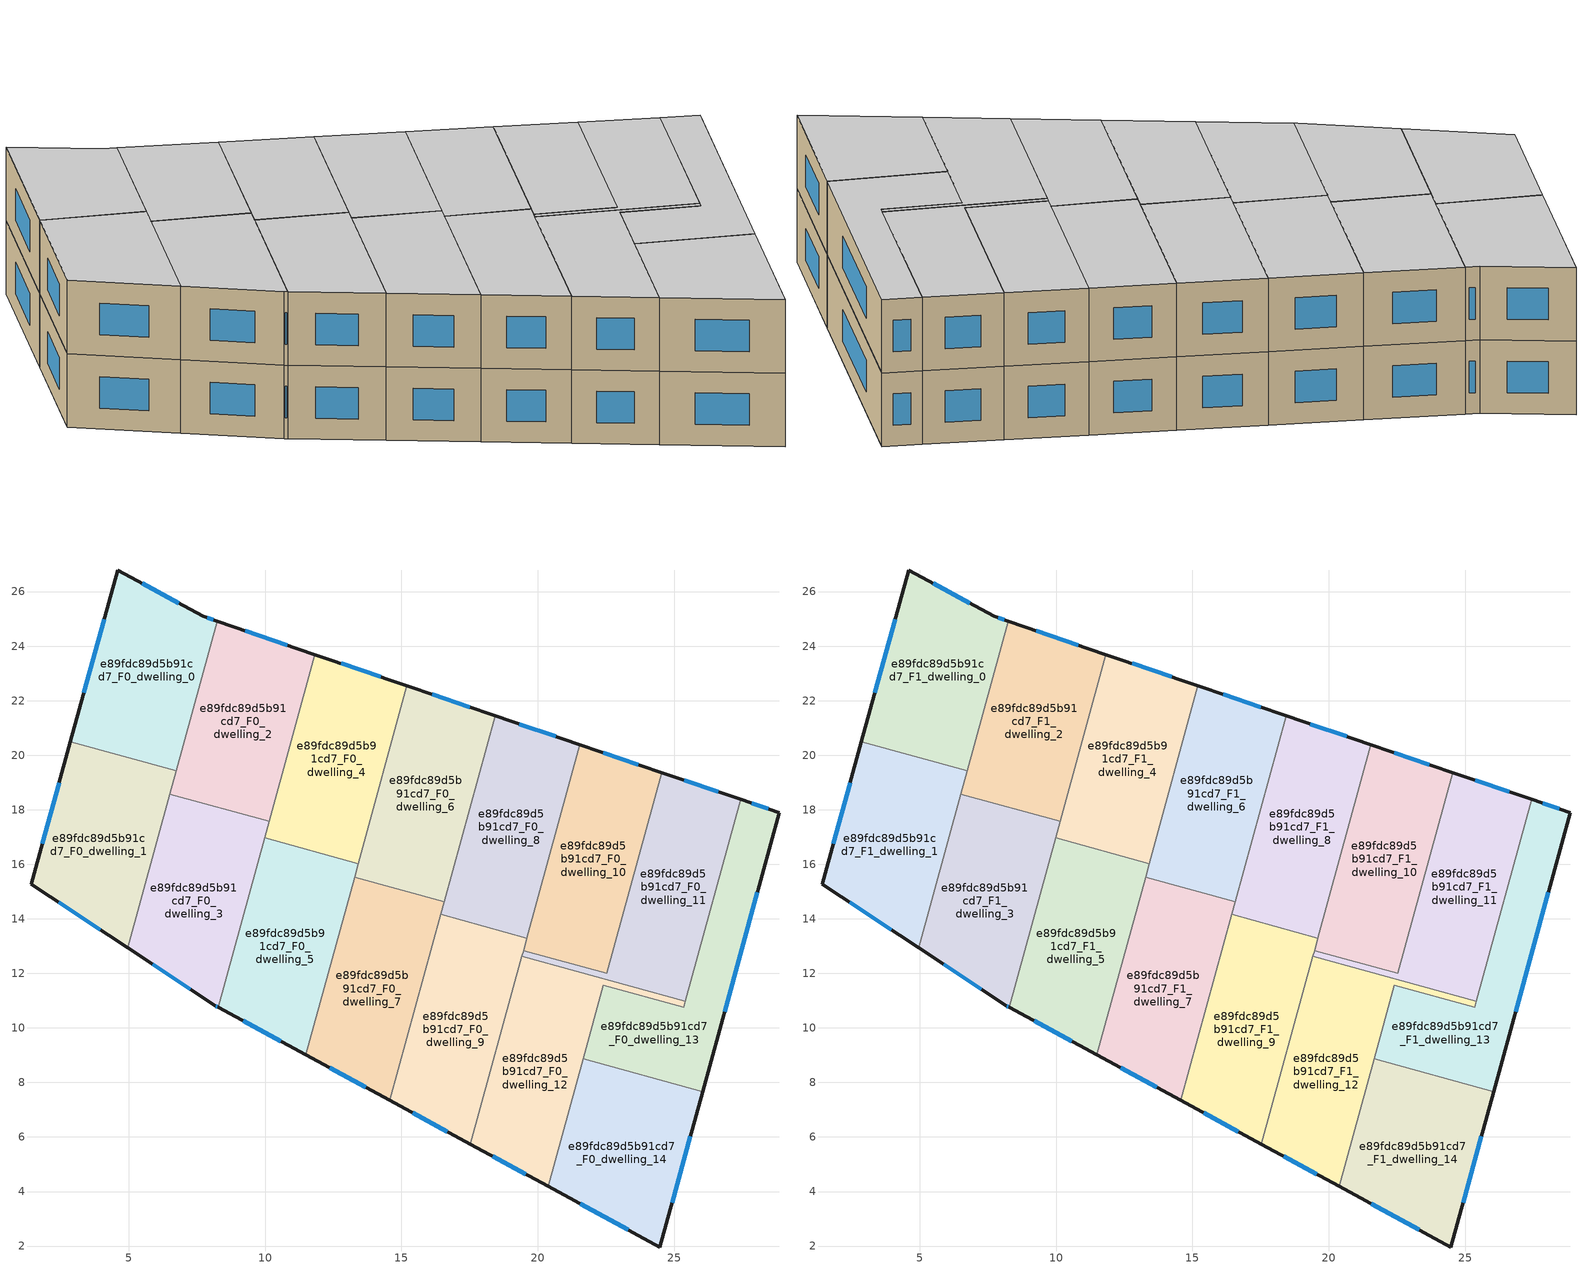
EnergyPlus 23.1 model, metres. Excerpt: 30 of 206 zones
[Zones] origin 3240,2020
e89fdc89d5b91cd7_F0_dwelling_0
 floor ground (EU_floor_Construction): 7.73,25.09 8.25,24.91 6.74,19.42 2.86,20.49 4.59,26.79 z0
 wall outside (EU_wall_Construction): 8.25,24.91 7.73,25.09 4.59,26.79 2.86,20.49 z0:3
 wall to e89fdc89d5b91cd7_F0_dwelling_1 (EU_wall_Construction): 2.86,20.49 6.74,19.42 z0:3
 wall to e89fdc89d5b91cd7_F0_dwelling_2 (EU_wall_Construction): 6.74,19.42 8.25,24.91 z0:3
 window (EU_Window_Construction): 4.1,24.99 3.36,22.29 / 6.84,25.57 5.49,26.3 / 8.1,24.96 7.88,25.04 z0.86:2.14
e89fdc89d5b91cd7_F0_dwelling_1
 floor ground (EU_floor_Construction): 6.74,19.42 4.96,12.93 1.43,15.27 2.86,20.49 z0
 wall outside (EU_wall_Construction): 2.86,20.49 1.43,15.27 4.96,12.93 z0:3
 wall to e89fdc89d5b91cd7_F0_dwelling_3 (EU_wall_Construction): 4.96,12.93 6.51,18.57 z0:3
 wall to e89fdc89d5b91cd7_F0_dwelling_2 (EU_wall_Construction): 6.51,18.57 6.74,19.42 z0:3
 window (EU_Window_Construction): 2.45,19 1.84,16.76 / 2.44,14.6 3.95,13.6 z0.86:2.14
e89fdc89d5b91cd7_F0_dwelling_10
 floor ground (EU_floor_Construction): 24.54,19.36 22.53,12 19.48,12.83 21.55,20.38 z0
 wall outside (EU_wall_Construction): 24.54,19.36 21.55,20.38 z0:3
 wall to e89fdc89d5b91cd7_F0_dwelling_11 (EU_wall_Construction): 19.48,12.83 22.53,12 24.54,19.36 z0:3
 wall to e89fdc89d5b91cd7_F0_dwelling_8 (EU_wall_Construction): 21.55,20.38 19.6,13.29 z0:3
 wall to e89fdc89d5b91cd7_F0_dwelling_9 (EU_wall_Construction): 19.6,13.29 19.48,12.84 z0:3
 window (EU_Window_Construction): 23.69,19.66 22.4,20.09 z0.86:2.14
e89fdc89d5b91cd7_F0_dwelling_11
 floor ground (EU_floor_Construction): 27.44,18.38 25.41,10.98 19.42,12.62 19.48,12.83 22.53,12 24.54,19.36 z0
 wall outside (EU_wall_Construction): 27.44,18.38 24.54,19.36 z0:3
 wall to e89fdc89d5b91cd7_F0_dwelling_13 (EU_wall_Construction): 25.41,10.98 27.44,18.38 z0:3
 wall to e89fdc89d5b91cd7_F0_dwelling_12 (EU_wall_Construction): 19.42,12.62 25.41,10.98 z0:3
 wall to e89fdc89d5b91cd7_F0_dwelling_9 (EU_wall_Construction): 19.48,12.83 19.42,12.62 z0:3
 window (EU_Window_Construction): 26.61,18.66 25.37,19.08 z0.86:2.14
e89fdc89d5b91cd7_F0_dwelling_12
 floor ground (EU_floor_Construction): 25.41,10.98 25.35,10.75 22.41,11.56 20.38,4.19 17.53,5.73 19.42,12.62 z0
 wall outside (EU_wall_Construction): 17.53,5.73 20.38,4.19 z0:3
 wall to e89fdc89d5b91cd7_F0_dwelling_13 (EU_wall_Construction): 21.67,8.86 22.41,11.56 25.35,10.75 25.41,10.98 z0:3
 wall to e89fdc89d5b91cd7_F0_dwelling_14 (EU_wall_Construction): 20.38,4.19 21.67,8.86 z0:3
 wall to e89fdc89d5b91cd7_F0_dwelling_9 (EU_wall_Construction): 19.42,12.62 17.53,5.73 z0:3
 window (EU_Window_Construction): 18.35,5.29 19.57,4.63 z0.86:2.14
e89fdc89d5b91cd7_F0_dwelling_13
 floor ground (EU_floor_Construction): 28.86,17.89 26.05,7.66 21.67,8.86 22.41,11.56 25.35,10.75 25.41,10.98 27.44,18.38 z0
 wall outside (EU_wall_Construction): 26.05,7.66 28.86,17.89 27.44,18.38 z0:3
 wall to e89fdc89d5b91cd7_F0_dwelling_14 (EU_wall_Construction): 21.67,8.86 26.05,7.66 z0:3
 window (EU_Window_Construction): 28.45,18.03 27.85,18.24 / 26.85,10.59 28.06,14.97 z0.86:2.14
e89fdc89d5b91cd7_F0_dwelling_14
 floor ground (EU_floor_Construction): 26.05,7.66 24.48,1.96 20.38,4.19 21.67,8.86 z0
 wall outside (EU_wall_Construction): 20.38,4.19 24.48,1.96 26.05,7.66 z0:3
 window (EU_Window_Construction): 24.93,3.59 25.6,6.03 / 21.55,3.55 23.31,2.6 z0.86:2.14
e89fdc89d5b91cd7_F0_dwelling_2
 floor ground (EU_floor_Construction): 11.83,23.69 10.15,17.57 6.51,18.57 8.25,24.91 z0
 wall outside (EU_wall_Construction): 11.83,23.69 8.25,24.91 z0:3
 wall to e89fdc89d5b91cd7_F0_dwelling_3 (EU_wall_Construction): 6.51,18.57 10.15,17.57 z0:3
 wall to e89fdc89d5b91cd7_F0_dwelling_4 (EU_wall_Construction): 10.15,17.57 11.83,23.69 z0:3
 window (EU_Window_Construction): 10.81,24.04 9.27,24.56 z0.86:2.14
e89fdc89d5b91cd7_F0_dwelling_3
 floor ground (EU_floor_Construction): 10.15,17.57 8.28,10.75 8.17,10.81 4.96,12.93 6.51,18.57 z0
 wall outside (EU_wall_Construction): 4.96,12.93 8.17,10.81 8.28,10.75 z0:3
 wall to e89fdc89d5b91cd7_F0_dwelling_5 (EU_wall_Construction): 8.28,10.75 9.99,16.97 z0:3
 wall to e89fdc89d5b91cd7_F0_dwelling_4 (EU_wall_Construction): 9.99,16.97 10.15,17.57 z0:3
 window (EU_Window_Construction): 8.2,10.8 8.25,10.77 / 5.88,12.33 7.25,11.42 z0.86:2.14
e89fdc89d5b91cd7_F0_dwelling_4
 floor ground (EU_floor_Construction): 15.21,22.54 13.42,16.03 9.99,16.97 11.83,23.69 z0
 wall outside (EU_wall_Construction): 15.21,22.54 11.83,23.69 z0:3
 wall to e89fdc89d5b91cd7_F0_dwelling_5 (EU_wall_Construction): 9.99,16.97 13.42,16.03 z0:3
 wall to e89fdc89d5b91cd7_F0_dwelling_6 (EU_wall_Construction): 13.42,16.03 15.21,22.54 z0:3
 window (EU_Window_Construction): 14.24,22.87 12.8,23.36 z0.86:2.14
e89fdc89d5b91cd7_F0_dwelling_5
 floor ground (EU_floor_Construction): 13.42,16.03 11.49,9.01 8.28,10.75 9.99,16.97 z0
 wall outside (EU_wall_Construction): 8.28,10.75 11.49,9.01 z0:3
 wall to e89fdc89d5b91cd7_F0_dwelling_7 (EU_wall_Construction): 11.49,9.01 13.28,15.53 z0:3
 wall to e89fdc89d5b91cd7_F0_dwelling_6 (EU_wall_Construction): 13.28,15.53 13.42,16.03 z0:3
 window (EU_Window_Construction): 9.2,10.25 10.58,9.51 z0.86:2.14
e89fdc89d5b91cd7_F0_dwelling_6
 floor ground (EU_floor_Construction): 18.44,21.44 16.57,14.63 13.28,15.53 15.21,22.54 z0
 wall outside (EU_wall_Construction): 18.44,21.44 15.21,22.54 z0:3
 wall to e89fdc89d5b91cd7_F0_dwelling_7 (EU_wall_Construction): 13.28,15.53 16.57,14.63 z0:3
 wall to e89fdc89d5b91cd7_F0_dwelling_8 (EU_wall_Construction): 16.57,14.63 18.44,21.44 z0:3
 window (EU_Window_Construction): 17.52,21.76 16.13,22.23 z0.86:2.14
e89fdc89d5b91cd7_F0_dwelling_7
 floor ground (EU_floor_Construction): 16.57,14.63 14.57,7.34 11.49,9.01 13.28,15.53 z0
 wall outside (EU_wall_Construction): 11.49,9.01 14.57,7.34 z0:3
 wall to e89fdc89d5b91cd7_F0_dwelling_9 (EU_wall_Construction): 14.57,7.34 16.44,14.16 z0:3
 wall to e89fdc89d5b91cd7_F0_dwelling_8 (EU_wall_Construction): 16.44,14.16 16.57,14.63 z0:3
 window (EU_Window_Construction): 12.37,8.53 13.69,7.82 z0.86:2.14
e89fdc89d5b91cd7_F0_dwelling_8
 floor ground (EU_floor_Construction): 21.55,20.38 19.6,13.29 16.44,14.16 18.44,21.44 z0
 wall outside (EU_wall_Construction): 21.55,20.38 18.44,21.44 z0:3
 wall to e89fdc89d5b91cd7_F0_dwelling_9 (EU_wall_Construction): 16.44,14.16 19.6,13.29 z0:3
 window (EU_Window_Construction): 20.66,20.69 19.33,21.14 z0.86:2.14
e89fdc89d5b91cd7_F0_dwelling_9
 floor ground (EU_floor_Construction): 19.6,13.29 17.53,5.73 14.57,7.34 16.44,14.16 z0
 wall outside (EU_wall_Construction): 14.57,7.34 17.53,5.73 z0:3
 window (EU_Window_Construction): 15.42,6.88 16.69,6.19 z0.86:2.14
e89fdc89d5b91cd7_F1_dwelling_0
 floor to e89fdc89d5b91cd7_F0_dwelling_0 (EU_floor_Construction): 7.73,25.09 8.25,24.91 6.74,19.42 2.86,20.49 4.59,26.79 z3
 wall outside (EU_wall_Construction): 8.25,24.91 7.73,25.09 4.59,26.79 2.86,20.49 z3:6
 wall to e89fdc89d5b91cd7_F1_dwelling_1 (EU_wall_Construction): 2.86,20.49 6.74,19.42 z3:6
 wall to e89fdc89d5b91cd7_F1_dwelling_2 (EU_wall_Construction): 6.74,19.42 8.25,24.91 z3:6
 window (EU_Window_Construction): 4.1,24.99 3.36,22.29 / 6.84,25.57 5.49,26.3 / 8.1,24.96 7.88,25.04 z3.86:5.14
 ceiling to e89fdc89d5b91cd7_F2_dwelling_0 (EU_floor_Construction): 6.74,19.42 8.25,24.91 7.73,25.09 4.59,26.79 2.86,20.49 z6
e89fdc89d5b91cd7_F1_dwelling_1
 floor to e89fdc89d5b91cd7_F0_dwelling_1 (EU_floor_Construction): 6.74,19.42 4.96,12.93 1.43,15.27 2.86,20.49 z3
 wall outside (EU_wall_Construction): 2.86,20.49 1.43,15.27 4.96,12.93 z3:6
 wall to e89fdc89d5b91cd7_F1_dwelling_3 (EU_wall_Construction): 4.96,12.93 6.51,18.57 z3:6
 wall to e89fdc89d5b91cd7_F1_dwelling_2 (EU_wall_Construction): 6.51,18.57 6.74,19.42 z3:6
 window (EU_Window_Construction): 2.45,19 1.84,16.76 / 2.44,14.6 3.95,13.6 z3.86:5.14
 ceiling to e89fdc89d5b91cd7_F2_dwelling_1 (EU_floor_Construction): 4.96,12.93 6.74,19.42 2.86,20.49 1.43,15.27 z6
e89fdc89d5b91cd7_F1_dwelling_10
 floor to e89fdc89d5b91cd7_F0_dwelling_10 (EU_floor_Construction): 24.54,19.36 22.53,12 19.48,12.83 21.55,20.38 z3
 wall outside (EU_wall_Construction): 24.54,19.36 21.55,20.38 z3:6
 wall to e89fdc89d5b91cd7_F1_dwelling_11 (EU_wall_Construction): 19.48,12.83 22.53,12 24.54,19.36 z3:6
 wall to e89fdc89d5b91cd7_F1_dwelling_8 (EU_wall_Construction): 21.55,20.38 19.6,13.29 z3:6
 wall to e89fdc89d5b91cd7_F1_dwelling_9 (EU_wall_Construction): 19.6,13.29 19.48,12.84 z3:6
 window (EU_Window_Construction): 23.69,19.66 22.4,20.09 z3.86:5.14
 ceiling to e89fdc89d5b91cd7_F2_dwelling_10 (EU_floor_Construction): 22.53,12 24.54,19.36 21.55,20.38 19.48,12.83 z6
e89fdc89d5b91cd7_F1_dwelling_11
 floor to e89fdc89d5b91cd7_F0_dwelling_11 (EU_floor_Construction): 27.44,18.38 25.41,10.98 19.42,12.62 19.48,12.83 22.53,12 24.54,19.36 z3
 wall outside (EU_wall_Construction): 27.44,18.38 24.54,19.36 z3:6
 wall to e89fdc89d5b91cd7_F1_dwelling_13 (EU_wall_Construction): 25.41,10.98 27.44,18.38 z3:6
 wall to e89fdc89d5b91cd7_F1_dwelling_12 (EU_wall_Construction): 19.42,12.62 25.41,10.98 z3:6
 wall to e89fdc89d5b91cd7_F1_dwelling_9 (EU_wall_Construction): 19.48,12.83 19.42,12.62 z3:6
 window (EU_Window_Construction): 26.61,18.66 25.37,19.08 z3.86:5.14
 ceiling to e89fdc89d5b91cd7_F2_dwelling_11 (EU_floor_Construction): 25.41,10.98 27.44,18.38 24.54,19.36 22.53,12 19.48,12.83 19.42,12.62 z6
e89fdc89d5b91cd7_F1_dwelling_12
 floor to e89fdc89d5b91cd7_F0_dwelling_12 (EU_floor_Construction): 25.41,10.98 25.35,10.75 22.41,11.56 20.38,4.19 17.53,5.73 19.42,12.62 z3
 wall outside (EU_wall_Construction): 17.53,5.73 20.38,4.19 z3:6
 wall to e89fdc89d5b91cd7_F1_dwelling_13 (EU_wall_Construction): 21.67,8.86 22.41,11.56 25.35,10.75 25.41,10.98 z3:6
 wall to e89fdc89d5b91cd7_F1_dwelling_14 (EU_wall_Construction): 20.38,4.19 21.67,8.86 z3:6
 wall to e89fdc89d5b91cd7_F1_dwelling_9 (EU_wall_Construction): 19.42,12.62 17.53,5.73 z3:6
 window (EU_Window_Construction): 18.35,5.29 19.57,4.63 z3.86:5.14
 ceiling to e89fdc89d5b91cd7_F2_dwelling_12 (EU_floor_Construction): 20.38,4.19 22.41,11.56 25.35,10.75 25.41,10.98 19.42,12.62 17.53,5.73 z6
e89fdc89d5b91cd7_F1_dwelling_13
 floor to e89fdc89d5b91cd7_F0_dwelling_13 (EU_floor_Construction): 28.86,17.89 26.05,7.66 21.67,8.86 22.41,11.56 25.35,10.75 25.41,10.98 27.44,18.38 z3
 wall outside (EU_wall_Construction): 26.05,7.66 28.86,17.89 27.44,18.38 z3:6
 wall to e89fdc89d5b91cd7_F1_dwelling_14 (EU_wall_Construction): 21.67,8.86 26.05,7.66 z3:6
 window (EU_Window_Construction): 28.45,18.03 27.85,18.24 / 26.85,10.59 28.06,14.97 z3.86:5.14
 ceiling to e89fdc89d5b91cd7_F2_dwelling_13 (EU_floor_Construction): 26.05,7.66 28.86,17.89 27.44,18.38 25.41,10.98 25.35,10.75 22.41,11.56 21.67,8.86 z6
e89fdc89d5b91cd7_F1_dwelling_14
 floor to e89fdc89d5b91cd7_F0_dwelling_14 (EU_floor_Construction): 26.05,7.66 24.48,1.96 20.38,4.19 21.67,8.86 z3
 wall outside (EU_wall_Construction): 20.38,4.19 24.48,1.96 26.05,7.66 z3:6
 window (EU_Window_Construction): 24.93,3.59 25.6,6.03 / 21.55,3.55 23.31,2.6 z3.86:5.14
 ceiling to e89fdc89d5b91cd7_F2_dwelling_14 (EU_floor_Construction): 24.48,1.96 26.05,7.66 21.67,8.86 20.38,4.19 z6
e89fdc89d5b91cd7_F1_dwelling_2
 floor to e89fdc89d5b91cd7_F0_dwelling_2 (EU_floor_Construction): 11.83,23.69 10.15,17.57 6.51,18.57 8.25,24.91 z3
 wall outside (EU_wall_Construction): 11.83,23.69 8.25,24.91 z3:6
 wall to e89fdc89d5b91cd7_F1_dwelling_3 (EU_wall_Construction): 6.51,18.57 10.15,17.57 z3:6
 wall to e89fdc89d5b91cd7_F1_dwelling_4 (EU_wall_Construction): 10.15,17.57 11.83,23.69 z3:6
 window (EU_Window_Construction): 10.81,24.04 9.27,24.56 z3.86:5.14
 ceiling to e89fdc89d5b91cd7_F2_dwelling_2 (EU_floor_Construction): 10.15,17.57 11.83,23.69 8.25,24.91 6.51,18.57 z6
e89fdc89d5b91cd7_F1_dwelling_3
 floor to e89fdc89d5b91cd7_F0_dwelling_3 (EU_floor_Construction): 10.15,17.57 8.28,10.75 8.17,10.81 4.96,12.93 6.51,18.57 z3
 wall outside (EU_wall_Construction): 4.96,12.93 8.17,10.81 8.28,10.75 z3:6
 wall to e89fdc89d5b91cd7_F1_dwelling_5 (EU_wall_Construction): 8.28,10.75 9.99,16.97 z3:6
 wall to e89fdc89d5b91cd7_F1_dwelling_4 (EU_wall_Construction): 9.99,16.97 10.15,17.57 z3:6
 window (EU_Window_Construction): 8.2,10.8 8.25,10.77 / 5.88,12.33 7.25,11.42 z3.86:5.14
 ceiling to e89fdc89d5b91cd7_F2_dwelling_3 (EU_floor_Construction): 8.28,10.75 10.15,17.57 6.51,18.57 4.96,12.93 8.17,10.81 z6
e89fdc89d5b91cd7_F1_dwelling_4
 floor to e89fdc89d5b91cd7_F0_dwelling_4 (EU_floor_Construction): 15.21,22.54 13.42,16.03 9.99,16.97 11.83,23.69 z3
 wall outside (EU_wall_Construction): 15.21,22.54 11.83,23.69 z3:6
 wall to e89fdc89d5b91cd7_F1_dwelling_5 (EU_wall_Construction): 9.99,16.97 13.42,16.03 z3:6
 wall to e89fdc89d5b91cd7_F1_dwelling_6 (EU_wall_Construction): 13.42,16.03 15.21,22.54 z3:6
 window (EU_Window_Construction): 14.24,22.87 12.8,23.36 z3.86:5.14
 ceiling to e89fdc89d5b91cd7_F2_dwelling_4 (EU_floor_Construction): 13.42,16.03 15.21,22.54 11.83,23.69 9.99,16.97 z6
e89fdc89d5b91cd7_F1_dwelling_5
 floor to e89fdc89d5b91cd7_F0_dwelling_5 (EU_floor_Construction): 13.42,16.03 11.49,9.01 8.28,10.75 9.99,16.97 z3
 wall outside (EU_wall_Construction): 8.28,10.75 11.49,9.01 z3:6
 wall to e89fdc89d5b91cd7_F1_dwelling_7 (EU_wall_Construction): 11.49,9.01 13.28,15.53 z3:6
 wall to e89fdc89d5b91cd7_F1_dwelling_6 (EU_wall_Construction): 13.28,15.53 13.42,16.03 z3:6
 window (EU_Window_Construction): 9.2,10.25 10.58,9.51 z3.86:5.14
 ceiling to e89fdc89d5b91cd7_F2_dwelling_5 (EU_floor_Construction): 11.49,9.01 13.42,16.03 9.99,16.97 8.28,10.75 z6
e89fdc89d5b91cd7_F1_dwelling_6
 floor to e89fdc89d5b91cd7_F0_dwelling_6 (EU_floor_Construction): 18.44,21.44 16.57,14.63 13.28,15.53 15.21,22.54 z3
 wall outside (EU_wall_Construction): 18.44,21.44 15.21,22.54 z3:6
 wall to e89fdc89d5b91cd7_F1_dwelling_7 (EU_wall_Construction): 13.28,15.53 16.57,14.63 z3:6
 wall to e89fdc89d5b91cd7_F1_dwelling_8 (EU_wall_Construction): 16.57,14.63 18.44,21.44 z3:6
 window (EU_Window_Construction): 17.52,21.76 16.13,22.23 z3.86:5.14
 ceiling to e89fdc89d5b91cd7_F2_dwelling_6 (EU_floor_Construction): 16.57,14.63 18.44,21.44 15.21,22.54 13.28,15.53 z6
e89fdc89d5b91cd7_F1_dwelling_7
 floor to e89fdc89d5b91cd7_F0_dwelling_7 (EU_floor_Construction): 16.57,14.63 14.57,7.34 11.49,9.01 13.28,15.53 z3
 wall outside (EU_wall_Construction): 11.49,9.01 14.57,7.34 z3:6
 wall to e89fdc89d5b91cd7_F1_dwelling_9 (EU_wall_Construction): 14.57,7.34 16.44,14.16 z3:6
 wall to e89fdc89d5b91cd7_F1_dwelling_8 (EU_wall_Construction): 16.44,14.16 16.57,14.63 z3:6
 window (EU_Window_Construction): 12.37,8.53 13.69,7.82 z3.86:5.14
 ceiling to e89fdc89d5b91cd7_F2_dwelling_7 (EU_floor_Construction): 14.57,7.34 16.57,14.63 13.28,15.53 11.49,9.01 z6
e89fdc89d5b91cd7_F1_dwelling_8
 floor to e89fdc89d5b91cd7_F0_dwelling_8 (EU_floor_Construction): 21.55,20.38 19.6,13.29 16.44,14.16 18.44,21.44 z3
 wall outside (EU_wall_Construction): 21.55,20.38 18.44,21.44 z3:6
 wall to e89fdc89d5b91cd7_F1_dwelling_9 (EU_wall_Construction): 16.44,14.16 19.6,13.29 z3:6
 window (EU_Window_Construction): 20.66,20.69 19.33,21.14 z3.86:5.14
 ceiling to e89fdc89d5b91cd7_F2_dwelling_8 (EU_floor_Construction): 19.6,13.29 21.55,20.38 18.44,21.44 16.44,14.16 z6
e89fdc89d5b91cd7_F1_dwelling_9
 floor to e89fdc89d5b91cd7_F0_dwelling_9 (EU_floor_Construction): 19.6,13.29 17.53,5.73 14.57,7.34 16.44,14.16 z3
 wall outside (EU_wall_Construction): 14.57,7.34 17.53,5.73 z3:6
 window (EU_Window_Construction): 15.42,6.88 16.69,6.19 z3.86:5.14
 ceiling to e89fdc89d5b91cd7_F2_dwelling_9 (EU_floor_Construction): 17.53,5.73 19.6,13.29 16.44,14.16 14.57,7.34 z6
[Building]
EU S2 Campaign: North Axis=0; Terrain=City; Solar Distribution=FullExterior
[Site:Location]
Helsinki-Vantaa.AP: Latitude=60.317; Longitude=24.963; Time Zone=2; Elevation=54.6
[SizingPeriod:WeatherFileDays]
AnnualSizingPeriod: Begin Month=1; Begin Day of Month=1; End Month=12; End Day of Month=31; Day of Week for Start Day=Monday; Use Weather File Daylight Saving Period=No; Use Weather File Rain and Snow Indicators=No
[MATERIAL]
EU_InternalMass_Material: Roughness=MediumRough; Thickness=0.1; Conductivity=1; Density=1800; Specific Heat=900; Thermal Absorptance=0.9; Solar Absorptance=0.7; Visible Absorptance=0.7
[MATERIAL:NOMASS] Roughness=MediumRough; Thermal Absorptance=0.9; Solar Absorptance=0.7; Visible Absorptance=0.7
Name | Thermal Resistance
EU_wall_NoMass | 5.91765
EU_floor_NoMass | 6.2875
[WINDOWMATERIAL:SIMPLEGLAZINGSYSTEM]
EU_Window_SimpleGlazing: UFactor=0.994035; Solar Heat Gain Coefficient=0.7; Visible Transmittance=0.7
[CONSTRUCTION]
EU_wall_Construction: EU_wall_NoMass
EU_floor_Construction: EU_floor_NoMass
EU_Window_Construction: EU_Window_SimpleGlazing
EU_InternalMass_Construction: EU_InternalMass_Material
[ZONE] Type=1; Multiplier=1; Ceiling Height=autocalculate; Floor Area=autocalculate; Part of Total Floor Area=Yes
Name | Volume
e89fdc89d5b91cd7_F0_dwelling_0; e89fdc89d5b91cd7_F1_dwelling_0; e89fdc89d5b91cd7_F0_dwelling_4; e89fdc89d5b91cd7_F1_dwelling_4 | 73.2905
e89fdc89d5b91cd7_F0_dwelling_1; e89fdc89d5b91cd7_F1_dwelling_1 | 73.2869
e89fdc89d5b91cd7_F0_dwelling_10; e89fdc89d5b91cd7_F1_dwelling_10 | 73.2883
e89fdc89d5b91cd7_F0_dwelling_11; e89fdc89d5b91cd7_F1_dwelling_11 | 73.3008
e89fdc89d5b91cd7_F0_dwelling_12; e89fdc89d5b91cd7_F1_dwelling_12; e89fdc89d5b91cd7_F0_dwelling_7; e89fdc89d5b91cd7_F1_dwelling_7 | 73.2964
e89fdc89d5b91cd7_F0_dwelling_13; e89fdc89d5b91cd7_F1_dwelling_13 | 73.2942
e89fdc89d5b91cd7_F0_dwelling_14; e89fdc89d5b91cd7_F1_dwelling_14 | 73.292
e89fdc89d5b91cd7_F0_dwelling_2; e89fdc89d5b91cd7_F1_dwelling_2 | 73.2986
e89fdc89d5b91cd7_F0_dwelling_3; e89fdc89d5b91cd7_F1_dwelling_3 | 73.2935
e89fdc89d5b91cd7_F0_dwelling_5; e89fdc89d5b91cd7_F1_dwelling_5 | 73.2898
e89fdc89d5b91cd7_F0_dwelling_6; e89fdc89d5b91cd7_F1_dwelling_6 | 73.3125
e89fdc89d5b91cd7_F0_dwelling_8; e89fdc89d5b91cd7_F1_dwelling_8 | 73.2773
e89fdc89d5b91cd7_F0_dwelling_9; e89fdc89d5b91cd7_F1_dwelling_9 | 73.281
[INTERNALMASS] Construction=EU_InternalMass_Construction
Name | Zone or ZoneList | Surface Area
e89fdc89d5b91cd7_F0_dwelling_0_EU_InternalMass | e89fdc89d5b91cd7_F0_dwelling_0 | 24.4306
e89fdc89d5b91cd7_F0_dwelling_1_EU_InternalMass | e89fdc89d5b91cd7_F0_dwelling_1 | 24.4291
e89fdc89d5b91cd7_F0_dwelling_2_EU_InternalMass | e89fdc89d5b91cd7_F0_dwelling_2 | 24.4325
e89fdc89d5b91cd7_F0_dwelling_3_EU_InternalMass | e89fdc89d5b91cd7_F0_dwelling_3 | 24.4306
e89fdc89d5b91cd7_F0_dwelling_4_EU_InternalMass | e89fdc89d5b91cd7_F0_dwelling_4 | 24.43
e89fdc89d5b91cd7_F0_dwelling_5_EU_InternalMass | e89fdc89d5b91cd7_F0_dwelling_5 | 24.4291
e89fdc89d5b91cd7_F0_dwelling_6_EU_InternalMass | e89fdc89d5b91cd7_F0_dwelling_6 | 24.4375
e89fdc89d5b91cd7_F0_dwelling_7_EU_InternalMass | e89fdc89d5b91cd7_F0_dwelling_7 | 24.4322
e89fdc89d5b91cd7_F0_dwelling_8_EU_InternalMass | e89fdc89d5b91cd7_F0_dwelling_8 | 24.4257
e89fdc89d5b91cd7_F0_dwelling_9_EU_InternalMass | e89fdc89d5b91cd7_F0_dwelling_9 | 24.4271
e89fdc89d5b91cd7_F0_dwelling_10_EU_InternalMass | e89fdc89d5b91cd7_F0_dwelling_10 | 24.4293
e89fdc89d5b91cd7_F0_dwelling_11_EU_InternalMass | e89fdc89d5b91cd7_F0_dwelling_11 | 24.4344
e89fdc89d5b91cd7_F0_dwelling_12_EU_InternalMass | e89fdc89d5b91cd7_F0_dwelling_12 | 24.432
e89fdc89d5b91cd7_F0_dwelling_13_EU_InternalMass | e89fdc89d5b91cd7_F0_dwelling_13 | 24.4312
e89fdc89d5b91cd7_F0_dwelling_14_EU_InternalMass | e89fdc89d5b91cd7_F0_dwelling_14 | 24.4321
e89fdc89d5b91cd7_F1_dwelling_0_EU_InternalMass | e89fdc89d5b91cd7_F1_dwelling_0 | 24.4306
e89fdc89d5b91cd7_F1_dwelling_1_EU_InternalMass | e89fdc89d5b91cd7_F1_dwelling_1 | 24.4291
e89fdc89d5b91cd7_F1_dwelling_2_EU_InternalMass | e89fdc89d5b91cd7_F1_dwelling_2 | 24.4325
e89fdc89d5b91cd7_F1_dwelling_3_EU_InternalMass | e89fdc89d5b91cd7_F1_dwelling_3 | 24.4306
e89fdc89d5b91cd7_F1_dwelling_4_EU_InternalMass | e89fdc89d5b91cd7_F1_dwelling_4 | 24.43
e89fdc89d5b91cd7_F1_dwelling_5_EU_InternalMass | e89fdc89d5b91cd7_F1_dwelling_5 | 24.4291
e89fdc89d5b91cd7_F1_dwelling_6_EU_InternalMass | e89fdc89d5b91cd7_F1_dwelling_6 | 24.4375
e89fdc89d5b91cd7_F1_dwelling_7_EU_InternalMass | e89fdc89d5b91cd7_F1_dwelling_7 | 24.4322
e89fdc89d5b91cd7_F1_dwelling_8_EU_InternalMass | e89fdc89d5b91cd7_F1_dwelling_8 | 24.4257
e89fdc89d5b91cd7_F1_dwelling_9_EU_InternalMass | e89fdc89d5b91cd7_F1_dwelling_9 | 24.4271
e89fdc89d5b91cd7_F1_dwelling_10_EU_InternalMass | e89fdc89d5b91cd7_F1_dwelling_10 | 24.4293
e89fdc89d5b91cd7_F1_dwelling_11_EU_InternalMass | e89fdc89d5b91cd7_F1_dwelling_11 | 24.4344
e89fdc89d5b91cd7_F1_dwelling_12_EU_InternalMass | e89fdc89d5b91cd7_F1_dwelling_12 | 24.432
e89fdc89d5b91cd7_F1_dwelling_13_EU_InternalMass | e89fdc89d5b91cd7_F1_dwelling_13 | 24.4312
e89fdc89d5b91cd7_F1_dwelling_14_EU_InternalMass | e89fdc89d5b91cd7_F1_dwelling_14 | 24.4321
[OTHEREQUIPMENT] Fuel Type=Electricity; Design Level Calculation Method=Watts/Area; Power per Zone Floor Area=1; Fraction Latent=0; Fraction Radiant=0; Fraction Lost=0; Carbon Dioxide Generation Rate=0; EndUse Subcategory=EU_Step8_InternalGains
Name | Zone or ZoneList or Space or SpaceList | Schedule
EU_Step8_InternalGain_e89fdc89d5b91cd7_F0_dwelling_0_f000 | e89fdc89d5b91cd7_F0_dwelling_0 | EU_Step8_GainSchedule_e89fdc89d5b91cd7_F0_dwelling_0_f000
EU_Step8_InternalGain_e89fdc89d5b91cd7_F0_dwelling_1_f000 | e89fdc89d5b91cd7_F0_dwelling_1 | EU_Step8_GainSchedule_e89fdc89d5b91cd7_F0_dwelling_1_f000
EU_Step8_InternalGain_e89fdc89d5b91cd7_F0_dwelling_2_f000 | e89fdc89d5b91cd7_F0_dwelling_2 | EU_Step8_GainSchedule_e89fdc89d5b91cd7_F0_dwelling_2_f000
EU_Step8_InternalGain_e89fdc89d5b91cd7_F0_dwelling_3_f000 | e89fdc89d5b91cd7_F0_dwelling_3 | EU_Step8_GainSchedule_e89fdc89d5b91cd7_F0_dwelling_3_f000
EU_Step8_InternalGain_e89fdc89d5b91cd7_F0_dwelling_4_f000 | e89fdc89d5b91cd7_F0_dwelling_4 | EU_Step8_GainSchedule_e89fdc89d5b91cd7_F0_dwelling_4_f000
EU_Step8_InternalGain_e89fdc89d5b91cd7_F0_dwelling_5_f000 | e89fdc89d5b91cd7_F0_dwelling_5 | EU_Step8_GainSchedule_e89fdc89d5b91cd7_F0_dwelling_5_f000
EU_Step8_InternalGain_e89fdc89d5b91cd7_F0_dwelling_6_f000 | e89fdc89d5b91cd7_F0_dwelling_6 | EU_Step8_GainSchedule_e89fdc89d5b91cd7_F0_dwelling_6_f000
EU_Step8_InternalGain_e89fdc89d5b91cd7_F0_dwelling_7_f000 | e89fdc89d5b91cd7_F0_dwelling_7 | EU_Step8_GainSchedule_e89fdc89d5b91cd7_F0_dwelling_7_f000
EU_Step8_InternalGain_e89fdc89d5b91cd7_F0_dwelling_8_f000 | e89fdc89d5b91cd7_F0_dwelling_8 | EU_Step8_GainSchedule_e89fdc89d5b91cd7_F0_dwelling_8_f000
EU_Step8_InternalGain_e89fdc89d5b91cd7_F0_dwelling_9_f000 | e89fdc89d5b91cd7_F0_dwelling_9 | EU_Step8_GainSchedule_e89fdc89d5b91cd7_F0_dwelling_9_f000
EU_Step8_InternalGain_e89fdc89d5b91cd7_F0_dwelling_10_f000 | e89fdc89d5b91cd7_F0_dwelling_10 | EU_Step8_GainSchedule_e89fdc89d5b91cd7_F0_dwelling_10_f000
EU_Step8_InternalGain_e89fdc89d5b91cd7_F0_dwelling_11_f000 | e89fdc89d5b91cd7_F0_dwelling_11 | EU_Step8_GainSchedule_e89fdc89d5b91cd7_F0_dwelling_11_f000
EU_Step8_InternalGain_e89fdc89d5b91cd7_F0_dwelling_12_f000 | e89fdc89d5b91cd7_F0_dwelling_12 | EU_Step8_GainSchedule_e89fdc89d5b91cd7_F0_dwelling_12_f000
EU_Step8_InternalGain_e89fdc89d5b91cd7_F0_dwelling_13_f000 | e89fdc89d5b91cd7_F0_dwelling_13 | EU_Step8_GainSchedule_e89fdc89d5b91cd7_F0_dwelling_13_f000
EU_Step8_InternalGain_e89fdc89d5b91cd7_F0_dwelling_14_f000 | e89fdc89d5b91cd7_F0_dwelling_14 | EU_Step8_GainSchedule_e89fdc89d5b91cd7_F0_dwelling_14_f000
EU_Step8_InternalGain_e89fdc89d5b91cd7_F1_dwelling_0_f000 | e89fdc89d5b91cd7_F1_dwelling_0 | EU_Step8_GainSchedule_e89fdc89d5b91cd7_F1_dwelling_0_f000
EU_Step8_InternalGain_e89fdc89d5b91cd7_F1_dwelling_1_f000 | e89fdc89d5b91cd7_F1_dwelling_1 | EU_Step8_GainSchedule_e89fdc89d5b91cd7_F1_dwelling_1_f000
EU_Step8_InternalGain_e89fdc89d5b91cd7_F1_dwelling_2_f000 | e89fdc89d5b91cd7_F1_dwelling_2 | EU_Step8_GainSchedule_e89fdc89d5b91cd7_F1_dwelling_2_f000
EU_Step8_InternalGain_e89fdc89d5b91cd7_F1_dwelling_3_f000 | e89fdc89d5b91cd7_F1_dwelling_3 | EU_Step8_GainSchedule_e89fdc89d5b91cd7_F1_dwelling_3_f000
EU_Step8_InternalGain_e89fdc89d5b91cd7_F1_dwelling_4_f000 | e89fdc89d5b91cd7_F1_dwelling_4 | EU_Step8_GainSchedule_e89fdc89d5b91cd7_F1_dwelling_4_f000
EU_Step8_InternalGain_e89fdc89d5b91cd7_F1_dwelling_5_f000 | e89fdc89d5b91cd7_F1_dwelling_5 | EU_Step8_GainSchedule_e89fdc89d5b91cd7_F1_dwelling_5_f000
EU_Step8_InternalGain_e89fdc89d5b91cd7_F1_dwelling_6_f000 | e89fdc89d5b91cd7_F1_dwelling_6 | EU_Step8_GainSchedule_e89fdc89d5b91cd7_F1_dwelling_6_f000
EU_Step8_InternalGain_e89fdc89d5b91cd7_F1_dwelling_7_f000 | e89fdc89d5b91cd7_F1_dwelling_7 | EU_Step8_GainSchedule_e89fdc89d5b91cd7_F1_dwelling_7_f000
EU_Step8_InternalGain_e89fdc89d5b91cd7_F1_dwelling_8_f000 | e89fdc89d5b91cd7_F1_dwelling_8 | EU_Step8_GainSchedule_e89fdc89d5b91cd7_F1_dwelling_8_f000
EU_Step8_InternalGain_e89fdc89d5b91cd7_F1_dwelling_9_f000 | e89fdc89d5b91cd7_F1_dwelling_9 | EU_Step8_GainSchedule_e89fdc89d5b91cd7_F1_dwelling_9_f000
EU_Step8_InternalGain_e89fdc89d5b91cd7_F1_dwelling_10_f000 | e89fdc89d5b91cd7_F1_dwelling_10 | EU_Step8_GainSchedule_e89fdc89d5b91cd7_F1_dwelling_10_f000
EU_Step8_InternalGain_e89fdc89d5b91cd7_F1_dwelling_11_f000 | e89fdc89d5b91cd7_F1_dwelling_11 | EU_Step8_GainSchedule_e89fdc89d5b91cd7_F1_dwelling_11_f000
EU_Step8_InternalGain_e89fdc89d5b91cd7_F1_dwelling_12_f000 | e89fdc89d5b91cd7_F1_dwelling_12 | EU_Step8_GainSchedule_e89fdc89d5b91cd7_F1_dwelling_12_f000
EU_Step8_InternalGain_e89fdc89d5b91cd7_F1_dwelling_13_f000 | e89fdc89d5b91cd7_F1_dwelling_13 | EU_Step8_GainSchedule_e89fdc89d5b91cd7_F1_dwelling_13_f000
EU_Step8_InternalGain_e89fdc89d5b91cd7_F1_dwelling_14_f000 | e89fdc89d5b91cd7_F1_dwelling_14 | EU_Step8_GainSchedule_e89fdc89d5b91cd7_F1_dwelling_14_f000
[ZONEVENTILATION:DESIGNFLOWRATE] Schedule=EU_AlwaysOn; Design Flow Rate Calculation Method=AirChanges/Hour; Air Changes per Hour=0.596421; Ventilation Type=Natural; Fan Pressure Rise=0; Fan Total Efficiency=1; Constant Term Coefficient=1; Temperature Term Coefficient=0; Velocity Term Coefficient=0; Velocity Squared Term Coefficient=0; Minimum Indoor Temperature=-100; Maximum Indoor Temperature=100; Delta Temperature=-100; Minimum Outdoor Temperature=-100; Maximum Outdoor Temperature=100; Maximum Wind Speed=40
Name | Zone or ZoneList or Space or SpaceList
EU_ConstantAir_e89fdc89d5b91cd7_F0_dwelling_0 | e89fdc89d5b91cd7_F0_dwelling_0
EU_ConstantAir_e89fdc89d5b91cd7_F0_dwelling_1 | e89fdc89d5b91cd7_F0_dwelling_1
EU_ConstantAir_e89fdc89d5b91cd7_F0_dwelling_2 | e89fdc89d5b91cd7_F0_dwelling_2
EU_ConstantAir_e89fdc89d5b91cd7_F0_dwelling_3 | e89fdc89d5b91cd7_F0_dwelling_3
EU_ConstantAir_e89fdc89d5b91cd7_F0_dwelling_4 | e89fdc89d5b91cd7_F0_dwelling_4
EU_ConstantAir_e89fdc89d5b91cd7_F0_dwelling_5 | e89fdc89d5b91cd7_F0_dwelling_5
EU_ConstantAir_e89fdc89d5b91cd7_F0_dwelling_6 | e89fdc89d5b91cd7_F0_dwelling_6
EU_ConstantAir_e89fdc89d5b91cd7_F0_dwelling_7 | e89fdc89d5b91cd7_F0_dwelling_7
EU_ConstantAir_e89fdc89d5b91cd7_F0_dwelling_8 | e89fdc89d5b91cd7_F0_dwelling_8
EU_ConstantAir_e89fdc89d5b91cd7_F0_dwelling_9 | e89fdc89d5b91cd7_F0_dwelling_9
EU_ConstantAir_e89fdc89d5b91cd7_F0_dwelling_10 | e89fdc89d5b91cd7_F0_dwelling_10
EU_ConstantAir_e89fdc89d5b91cd7_F0_dwelling_11 | e89fdc89d5b91cd7_F0_dwelling_11
EU_ConstantAir_e89fdc89d5b91cd7_F0_dwelling_12 | e89fdc89d5b91cd7_F0_dwelling_12
EU_ConstantAir_e89fdc89d5b91cd7_F0_dwelling_13 | e89fdc89d5b91cd7_F0_dwelling_13
EU_ConstantAir_e89fdc89d5b91cd7_F0_dwelling_14 | e89fdc89d5b91cd7_F0_dwelling_14
EU_ConstantAir_e89fdc89d5b91cd7_F1_dwelling_0 | e89fdc89d5b91cd7_F1_dwelling_0
EU_ConstantAir_e89fdc89d5b91cd7_F1_dwelling_1 | e89fdc89d5b91cd7_F1_dwelling_1
EU_ConstantAir_e89fdc89d5b91cd7_F1_dwelling_2 | e89fdc89d5b91cd7_F1_dwelling_2
EU_ConstantAir_e89fdc89d5b91cd7_F1_dwelling_3 | e89fdc89d5b91cd7_F1_dwelling_3
EU_ConstantAir_e89fdc89d5b91cd7_F1_dwelling_4 | e89fdc89d5b91cd7_F1_dwelling_4
EU_ConstantAir_e89fdc89d5b91cd7_F1_dwelling_5 | e89fdc89d5b91cd7_F1_dwelling_5
EU_ConstantAir_e89fdc89d5b91cd7_F1_dwelling_6 | e89fdc89d5b91cd7_F1_dwelling_6
EU_ConstantAir_e89fdc89d5b91cd7_F1_dwelling_7 | e89fdc89d5b91cd7_F1_dwelling_7
EU_ConstantAir_e89fdc89d5b91cd7_F1_dwelling_8 | e89fdc89d5b91cd7_F1_dwelling_8
EU_ConstantAir_e89fdc89d5b91cd7_F1_dwelling_9 | e89fdc89d5b91cd7_F1_dwelling_9
EU_ConstantAir_e89fdc89d5b91cd7_F1_dwelling_10 | e89fdc89d5b91cd7_F1_dwelling_10
EU_ConstantAir_e89fdc89d5b91cd7_F1_dwelling_11 | e89fdc89d5b91cd7_F1_dwelling_11
EU_ConstantAir_e89fdc89d5b91cd7_F1_dwelling_12 | e89fdc89d5b91cd7_F1_dwelling_12
EU_ConstantAir_e89fdc89d5b91cd7_F1_dwelling_13 | e89fdc89d5b91cd7_F1_dwelling_13
EU_ConstantAir_e89fdc89d5b91cd7_F1_dwelling_14 | e89fdc89d5b91cd7_F1_dwelling_14
[HVACTEMPLATE:THERMOSTAT] Constant Heating Setpoint=20; Constant Cooling Setpoint=50
EU_HeatOnly_e89fdc89d5b91cd7_F0_dwelling_0; EU_HeatOnly_e89fdc89d5b91cd7_F0_dwelling_1; EU_HeatOnly_e89fdc89d5b91cd7_F0_dwelling_2; EU_HeatOnly_e89fdc89d5b91cd7_F0_dwelling_3; EU_HeatOnly_e89fdc89d5b91cd7_F0_dwelling_4; EU_HeatOnly_e89fdc89d5b91cd7_F0_dwelling_5; EU_HeatOnly_e89fdc89d5b91cd7_F0_dwelling_6; EU_HeatOnly_e89fdc89d5b91cd7_F0_dwelling_7; EU_HeatOnly_e89fdc89d5b91cd7_F0_dwelling_8; EU_HeatOnly_e89fdc89d5b91cd7_F0_dwelling_9; EU_HeatOnly_e89fdc89d5b91cd7_F0_dwelling_10; EU_HeatOnly_e89fdc89d5b91cd7_F0_dwelling_11; EU_HeatOnly_e89fdc89d5b91cd7_F0_dwelling_12; EU_HeatOnly_e89fdc89d5b91cd7_F0_dwelling_13; EU_HeatOnly_e89fdc89d5b91cd7_F0_dwelling_14; EU_HeatOnly_e89fdc89d5b91cd7_F1_dwelling_0; EU_HeatOnly_e89fdc89d5b91cd7_F1_dwelling_1; EU_HeatOnly_e89fdc89d5b91cd7_F1_dwelling_2; EU_HeatOnly_e89fdc89d5b91cd7_F1_dwelling_3; EU_HeatOnly_e89fdc89d5b91cd7_F1_dwelling_4; EU_HeatOnly_e89fdc89d5b91cd7_F1_dwelling_5; EU_HeatOnly_e89fdc89d5b91cd7_F1_dwelling_6; EU_HeatOnly_e89fdc89d5b91cd7_F1_dwelling_7; EU_HeatOnly_e89fdc89d5b91cd7_F1_dwelling_8; EU_HeatOnly_e89fdc89d5b91cd7_F1_dwelling_9; EU_HeatOnly_e89fdc89d5b91cd7_F1_dwelling_10; EU_HeatOnly_e89fdc89d5b91cd7_F1_dwelling_11; EU_HeatOnly_e89fdc89d5b91cd7_F1_dwelling_12; EU_HeatOnly_e89fdc89d5b91cd7_F1_dwelling_13; EU_HeatOnly_e89fdc89d5b91cd7_F1_dwelling_14; EU_HeatOnly_e89fdc89d5b91cd7_F2_dwelling_0; EU_HeatOnly_e89fdc89d5b91cd7_F2_dwelling_1; EU_HeatOnly_e89fdc89d5b91cd7_F2_dwelling_2; EU_HeatOnly_e89fdc89d5b91cd7_F2_dwelling_3; EU_HeatOnly_e89fdc89d5b91cd7_F2_dwelling_4; EU_HeatOnly_e89fdc89d5b91cd7_F2_dwelling_5; EU_HeatOnly_e89fdc89d5b91cd7_F2_dwelling_6; EU_HeatOnly_e89fdc89d5b91cd7_F2_dwelling_7; EU_HeatOnly_e89fdc89d5b91cd7_F2_dwelling_8; EU_HeatOnly_e89fdc89d5b91cd7_F2_dwelling_9; EU_HeatOnly_e89fdc89d5b91cd7_F2_dwelling_10; EU_HeatOnly_e89fdc89d5b91cd7_F2_dwelling_11; EU_HeatOnly_e89fdc89d5b91cd7_F2_dwelling_12; EU_HeatOnly_e89fdc89d5b91cd7_F2_dwelling_13; EU_HeatOnly_e89fdc89d5b91cd7_F2_dwelling_14; EU_HeatOnly_e89fdc89d5b91cd7_F3_dwelling_0; EU_HeatOnly_e89fdc89d5b91cd7_F3_dwelling_1; EU_HeatOnly_e89fdc89d5b91cd7_F3_dwelling_2; EU_HeatOnly_e89fdc89d5b91cd7_F3_dwelling_3; EU_HeatOnly_e89fdc89d5b91cd7_F3_dwelling_4; EU_HeatOnly_e89fdc89d5b91cd7_F3_dwelling_5; EU_HeatOnly_e89fdc89d5b91cd7_F3_dwelling_6; EU_HeatOnly_e89fdc89d5b91cd7_F3_dwelling_7; EU_HeatOnly_e89fdc89d5b91cd7_F3_dwelling_8; EU_HeatOnly_e89fdc89d5b91cd7_F3_dwelling_9; EU_HeatOnly_e89fdc89d5b91cd7_F3_dwelling_10; EU_HeatOnly_e89fdc89d5b91cd7_F3_dwelling_11; EU_HeatOnly_e89fdc89d5b91cd7_F3_dwelling_12; EU_HeatOnly_e89fdc89d5b91cd7_F3_dwelling_13; EU_HeatOnly_e89fdc89d5b91cd7_F3_dwelling_14; EU_HeatOnly_e89fdc89d5b91cd7_F4_dwelling_0; EU_HeatOnly_e89fdc89d5b91cd7_F4_dwelling_1; EU_HeatOnly_e89fdc89d5b91cd7_F4_dwelling_2; EU_HeatOnly_e89fdc89d5b91cd7_F4_dwelling_3; EU_HeatOnly_e89fdc89d5b91cd7_F4_dwelling_4; EU_HeatOnly_e89fdc89d5b91cd7_F4_dwelling_5; EU_HeatOnly_e89fdc89d5b91cd7_F4_dwelling_6; EU_HeatOnly_e89fdc89d5b91cd7_F4_dwelling_7; EU_HeatOnly_e89fdc89d5b91cd7_F4_dwelling_8; EU_HeatOnly_e89fdc89d5b91cd7_F4_dwelling_9; EU_HeatOnly_e89fdc89d5b91cd7_F4_dwelling_10; EU_HeatOnly_e89fdc89d5b91cd7_F4_dwelling_11; EU_HeatOnly_e89fdc89d5b91cd7_F4_dwelling_12; EU_HeatOnly_e89fdc89d5b91cd7_F4_dwelling_13; EU_HeatOnly_e89fdc89d5b91cd7_F4_dwelling_14; EU_HeatOnly_e89fdc89d5b91cd7_F5_dwelling_0; EU_HeatOnly_e89fdc89d5b91cd7_F5_dwelling_1; EU_HeatOnly_e89fdc89d5b91cd7_F5_dwelling_2
[HVACTEMPLATE:ZONE:IDEALLOADSAIRSYSTEM] System Availability Schedule=EU_AlwaysOn; Maximum Heating Supply Air Temperature=50; Minimum Cooling Supply Air Temperature=13; Maximum Heating Supply Air Humidity Ratio=0.0156; Minimum Cooling Supply Air Humidity Ratio=0.0077; Heating Limit=NoLimit; Cooling Limit=NoLimit; Heating Availability Schedule=EU_AlwaysOn; Cooling Availability Schedule=EU_CoolingOff; Dehumidification Control Type=ConstantSensibleHeatRatio; Cooling Sensible Heat Ratio=0.7; Dehumidification Setpoint=60; Humidification Control Type=None; Humidification Setpoint=30; Outdoor Air Method=None; Outdoor Air Flow Rate per Person=0.00944; Outdoor Air Flow Rate per Zone Floor Area=0; Outdoor Air Flow Rate per Zone=0; Demand Controlled Ventilation Type=None; Outdoor Air Economizer Type=NoEconomizer; Heat Recovery Type=None; Sensible Heat Recovery Effectiveness=0.7; Latent Heat Recovery Effectiveness=0.65
Name | Template Thermostat
e89fdc89d5b91cd7_F0_dwelling_0 | EU_HeatOnly_e89fdc89d5b91cd7_F0_dwelling_0
e89fdc89d5b91cd7_F0_dwelling_1 | EU_HeatOnly_e89fdc89d5b91cd7_F0_dwelling_1
e89fdc89d5b91cd7_F0_dwelling_2 | EU_HeatOnly_e89fdc89d5b91cd7_F0_dwelling_2
e89fdc89d5b91cd7_F0_dwelling_3 | EU_HeatOnly_e89fdc89d5b91cd7_F0_dwelling_3
e89fdc89d5b91cd7_F0_dwelling_4 | EU_HeatOnly_e89fdc89d5b91cd7_F0_dwelling_4
e89fdc89d5b91cd7_F0_dwelling_5 | EU_HeatOnly_e89fdc89d5b91cd7_F0_dwelling_5
e89fdc89d5b91cd7_F0_dwelling_6 | EU_HeatOnly_e89fdc89d5b91cd7_F0_dwelling_6
e89fdc89d5b91cd7_F0_dwelling_7 | EU_HeatOnly_e89fdc89d5b91cd7_F0_dwelling_7
e89fdc89d5b91cd7_F0_dwelling_8 | EU_HeatOnly_e89fdc89d5b91cd7_F0_dwelling_8
e89fdc89d5b91cd7_F0_dwelling_9 | EU_HeatOnly_e89fdc89d5b91cd7_F0_dwelling_9
e89fdc89d5b91cd7_F0_dwelling_10 | EU_HeatOnly_e89fdc89d5b91cd7_F0_dwelling_10
e89fdc89d5b91cd7_F0_dwelling_11 | EU_HeatOnly_e89fdc89d5b91cd7_F0_dwelling_11
e89fdc89d5b91cd7_F0_dwelling_12 | EU_HeatOnly_e89fdc89d5b91cd7_F0_dwelling_12
e89fdc89d5b91cd7_F0_dwelling_13 | EU_HeatOnly_e89fdc89d5b91cd7_F0_dwelling_13
e89fdc89d5b91cd7_F0_dwelling_14 | EU_HeatOnly_e89fdc89d5b91cd7_F0_dwelling_14
e89fdc89d5b91cd7_F1_dwelling_0 | EU_HeatOnly_e89fdc89d5b91cd7_F1_dwelling_0
e89fdc89d5b91cd7_F1_dwelling_1 | EU_HeatOnly_e89fdc89d5b91cd7_F1_dwelling_1
e89fdc89d5b91cd7_F1_dwelling_2 | EU_HeatOnly_e89fdc89d5b91cd7_F1_dwelling_2
e89fdc89d5b91cd7_F1_dwelling_3 | EU_HeatOnly_e89fdc89d5b91cd7_F1_dwelling_3
e89fdc89d5b91cd7_F1_dwelling_4 | EU_HeatOnly_e89fdc89d5b91cd7_F1_dwelling_4
e89fdc89d5b91cd7_F1_dwelling_5 | EU_HeatOnly_e89fdc89d5b91cd7_F1_dwelling_5
e89fdc89d5b91cd7_F1_dwelling_6 | EU_HeatOnly_e89fdc89d5b91cd7_F1_dwelling_6
e89fdc89d5b91cd7_F1_dwelling_7 | EU_HeatOnly_e89fdc89d5b91cd7_F1_dwelling_7
e89fdc89d5b91cd7_F1_dwelling_8 | EU_HeatOnly_e89fdc89d5b91cd7_F1_dwelling_8
e89fdc89d5b91cd7_F1_dwelling_9 | EU_HeatOnly_e89fdc89d5b91cd7_F1_dwelling_9
e89fdc89d5b91cd7_F1_dwelling_10 | EU_HeatOnly_e89fdc89d5b91cd7_F1_dwelling_10
e89fdc89d5b91cd7_F1_dwelling_11 | EU_HeatOnly_e89fdc89d5b91cd7_F1_dwelling_11
e89fdc89d5b91cd7_F1_dwelling_12 | EU_HeatOnly_e89fdc89d5b91cd7_F1_dwelling_12
e89fdc89d5b91cd7_F1_dwelling_13 | EU_HeatOnly_e89fdc89d5b91cd7_F1_dwelling_13
e89fdc89d5b91cd7_F1_dwelling_14 | EU_HeatOnly_e89fdc89d5b91cd7_F1_dwelling_14
[SIZING:ZONE] Zone Cooling Design Supply Air Temperature Input Method=SupplyAirTemperature; Zone Cooling Design Supply Air Temperature=13; Zone Heating Design Supply Air Temperature Input Method=SupplyAirTemperature; Zone Heating Design Supply Air Temperature=50; Zone Cooling Design Supply Air Humidity Ratio=0.008; Zone Heating Design Supply Air Humidity Ratio=0.008; Cooling Design Air Flow Method=DesignDay; Cooling Design Air Flow Rate=0; Cooling Minimum Air Flow per Zone Floor Area=0.000762; Cooling Minimum Air Flow=0; Cooling Minimum Air Flow Fraction=0.2; Heating Design Air Flow Method=DesignDay; Heating Design Air Flow Rate=0; Heating Maximum Air Flow per Zone Floor Area=0.002032; Heating Maximum Air Flow=0.141576; Heating Maximum Air Flow Fraction=0.3; Account for Dedicated Outdoor Air System=No; Dedicated Outdoor Air System Control Strategy=NeutralSupplyAir; Dedicated Outdoor Air Low Setpoint Temperature for Design=autosize; Dedicated Outdoor Air High Setpoint Temperature for Design=autosize; Zone Load Sizing Method=Sensible Load Only No Latent Load; Zone Latent Cooling Design Supply Air Humidity Ratio Input Method=HumidityRatioDifference; Zone Cooling Design Supply Air Humidity Ratio Difference=0.005; Zone Latent Heating Design Supply Air Humidity Ratio Input Method=HumidityRatioDifference; Zone Humidification Design Supply Air Humidity Ratio Difference=0.005
e89fdc89d5b91cd7_F0_dwelling_0; e89fdc89d5b91cd7_F0_dwelling_1; e89fdc89d5b91cd7_F0_dwelling_2; e89fdc89d5b91cd7_F0_dwelling_3; e89fdc89d5b91cd7_F0_dwelling_4; e89fdc89d5b91cd7_F0_dwelling_5; e89fdc89d5b91cd7_F0_dwelling_6; e89fdc89d5b91cd7_F0_dwelling_7; e89fdc89d5b91cd7_F0_dwelling_8; e89fdc89d5b91cd7_F0_dwelling_9; e89fdc89d5b91cd7_F0_dwelling_10; e89fdc89d5b91cd7_F0_dwelling_11; e89fdc89d5b91cd7_F0_dwelling_12; e89fdc89d5b91cd7_F0_dwelling_13; e89fdc89d5b91cd7_F0_dwelling_14; e89fdc89d5b91cd7_F1_dwelling_0; e89fdc89d5b91cd7_F1_dwelling_1; e89fdc89d5b91cd7_F1_dwelling_2; e89fdc89d5b91cd7_F1_dwelling_3; e89fdc89d5b91cd7_F1_dwelling_4; e89fdc89d5b91cd7_F1_dwelling_5; e89fdc89d5b91cd7_F1_dwelling_6; e89fdc89d5b91cd7_F1_dwelling_7; e89fdc89d5b91cd7_F1_dwelling_8; e89fdc89d5b91cd7_F1_dwelling_9; e89fdc89d5b91cd7_F1_dwelling_10; e89fdc89d5b91cd7_F1_dwelling_11; e89fdc89d5b91cd7_F1_dwelling_12; e89fdc89d5b91cd7_F1_dwelling_13; e89fdc89d5b91cd7_F1_dwelling_14
[SCHEDULE:CONSTANT]
Name | Hourly Value
EU_AlwaysOn | 1
EU_CoolingOff | 0
[SCHEDULE:FILE] Column Number=1; Rows to Skip at Top=0; Number of Hours of Data=8760; Column Separator=Comma; Interpolate to Timestep=No; Minutes per Item=60; Adjust Schedule for Daylight Savings=Yes
Name | File
EU_Step8_GainSchedule_e89fdc89d5b91cd7_F0_dwelling_0_f000 | ../../schedules/e89fdc89d5b91cd7/e89fdc89d5b91cd7_F0_dwelling_0_f000_gain.csv
EU_Step8_GainSchedule_e89fdc89d5b91cd7_F0_dwelling_1_f000 | ../../schedules/e89fdc89d5b91cd7/e89fdc89d5b91cd7_F0_dwelling_1_f000_gain.csv
EU_Step8_GainSchedule_e89fdc89d5b91cd7_F0_dwelling_2_f000 | ../../schedules/e89fdc89d5b91cd7/e89fdc89d5b91cd7_F0_dwelling_2_f000_gain.csv
EU_Step8_GainSchedule_e89fdc89d5b91cd7_F0_dwelling_3_f000 | ../../schedules/e89fdc89d5b91cd7/e89fdc89d5b91cd7_F0_dwelling_3_f000_gain.csv
EU_Step8_GainSchedule_e89fdc89d5b91cd7_F0_dwelling_4_f000 | ../../schedules/e89fdc89d5b91cd7/e89fdc89d5b91cd7_F0_dwelling_4_f000_gain.csv
EU_Step8_GainSchedule_e89fdc89d5b91cd7_F0_dwelling_5_f000 | ../../schedules/e89fdc89d5b91cd7/e89fdc89d5b91cd7_F0_dwelling_5_f000_gain.csv
EU_Step8_GainSchedule_e89fdc89d5b91cd7_F0_dwelling_6_f000 | ../../schedules/e89fdc89d5b91cd7/e89fdc89d5b91cd7_F0_dwelling_6_f000_gain.csv
EU_Step8_GainSchedule_e89fdc89d5b91cd7_F0_dwelling_7_f000 | ../../schedules/e89fdc89d5b91cd7/e89fdc89d5b91cd7_F0_dwelling_7_f000_gain.csv
EU_Step8_GainSchedule_e89fdc89d5b91cd7_F0_dwelling_8_f000 | ../../schedules/e89fdc89d5b91cd7/e89fdc89d5b91cd7_F0_dwelling_8_f000_gain.csv
EU_Step8_GainSchedule_e89fdc89d5b91cd7_F0_dwelling_9_f000 | ../../schedules/e89fdc89d5b91cd7/e89fdc89d5b91cd7_F0_dwelling_9_f000_gain.csv
EU_Step8_GainSchedule_e89fdc89d5b91cd7_F0_dwelling_10_f000 | ../../schedules/e89fdc89d5b91cd7/e89fdc89d5b91cd7_F0_dwelling_10_f000_gain.csv
EU_Step8_GainSchedule_e89fdc89d5b91cd7_F0_dwelling_11_f000 | ../../schedules/e89fdc89d5b91cd7/e89fdc89d5b91cd7_F0_dwelling_11_f000_gain.csv
EU_Step8_GainSchedule_e89fdc89d5b91cd7_F0_dwelling_12_f000 | ../../schedules/e89fdc89d5b91cd7/e89fdc89d5b91cd7_F0_dwelling_12_f000_gain.csv
EU_Step8_GainSchedule_e89fdc89d5b91cd7_F0_dwelling_13_f000 | ../../schedules/e89fdc89d5b91cd7/e89fdc89d5b91cd7_F0_dwelling_13_f000_gain.csv
EU_Step8_GainSchedule_e89fdc89d5b91cd7_F0_dwelling_14_f000 | ../../schedules/e89fdc89d5b91cd7/e89fdc89d5b91cd7_F0_dwelling_14_f000_gain.csv
EU_Step8_GainSchedule_e89fdc89d5b91cd7_F1_dwelling_0_f000 | ../../schedules/e89fdc89d5b91cd7/e89fdc89d5b91cd7_F1_dwelling_0_f000_gain.csv
EU_Step8_GainSchedule_e89fdc89d5b91cd7_F1_dwelling_1_f000 | ../../schedules/e89fdc89d5b91cd7/e89fdc89d5b91cd7_F1_dwelling_1_f000_gain.csv
EU_Step8_GainSchedule_e89fdc89d5b91cd7_F1_dwelling_2_f000 | ../../schedules/e89fdc89d5b91cd7/e89fdc89d5b91cd7_F1_dwelling_2_f000_gain.csv
EU_Step8_GainSchedule_e89fdc89d5b91cd7_F1_dwelling_3_f000 | ../../schedules/e89fdc89d5b91cd7/e89fdc89d5b91cd7_F1_dwelling_3_f000_gain.csv
EU_Step8_GainSchedule_e89fdc89d5b91cd7_F1_dwelling_4_f000 | ../../schedules/e89fdc89d5b91cd7/e89fdc89d5b91cd7_F1_dwelling_4_f000_gain.csv
EU_Step8_GainSchedule_e89fdc89d5b91cd7_F1_dwelling_5_f000 | ../../schedules/e89fdc89d5b91cd7/e89fdc89d5b91cd7_F1_dwelling_5_f000_gain.csv
EU_Step8_GainSchedule_e89fdc89d5b91cd7_F1_dwelling_6_f000 | ../../schedules/e89fdc89d5b91cd7/e89fdc89d5b91cd7_F1_dwelling_6_f000_gain.csv
EU_Step8_GainSchedule_e89fdc89d5b91cd7_F1_dwelling_7_f000 | ../../schedules/e89fdc89d5b91cd7/e89fdc89d5b91cd7_F1_dwelling_7_f000_gain.csv
EU_Step8_GainSchedule_e89fdc89d5b91cd7_F1_dwelling_8_f000 | ../../schedules/e89fdc89d5b91cd7/e89fdc89d5b91cd7_F1_dwelling_8_f000_gain.csv
EU_Step8_GainSchedule_e89fdc89d5b91cd7_F1_dwelling_9_f000 | ../../schedules/e89fdc89d5b91cd7/e89fdc89d5b91cd7_F1_dwelling_9_f000_gain.csv
EU_Step8_GainSchedule_e89fdc89d5b91cd7_F1_dwelling_10_f000 | ../../schedules/e89fdc89d5b91cd7/e89fdc89d5b91cd7_F1_dwelling_10_f000_gain.csv
EU_Step8_GainSchedule_e89fdc89d5b91cd7_F1_dwelling_11_f000 | ../../schedules/e89fdc89d5b91cd7/e89fdc89d5b91cd7_F1_dwelling_11_f000_gain.csv
EU_Step8_GainSchedule_e89fdc89d5b91cd7_F1_dwelling_12_f000 | ../../schedules/e89fdc89d5b91cd7/e89fdc89d5b91cd7_F1_dwelling_12_f000_gain.csv
EU_Step8_GainSchedule_e89fdc89d5b91cd7_F1_dwelling_13_f000 | ../../schedules/e89fdc89d5b91cd7/e89fdc89d5b91cd7_F1_dwelling_13_f000_gain.csv
EU_Step8_GainSchedule_e89fdc89d5b91cd7_F1_dwelling_14_f000 | ../../schedules/e89fdc89d5b91cd7/e89fdc89d5b91cd7_F1_dwelling_14_f000_gain.csv
